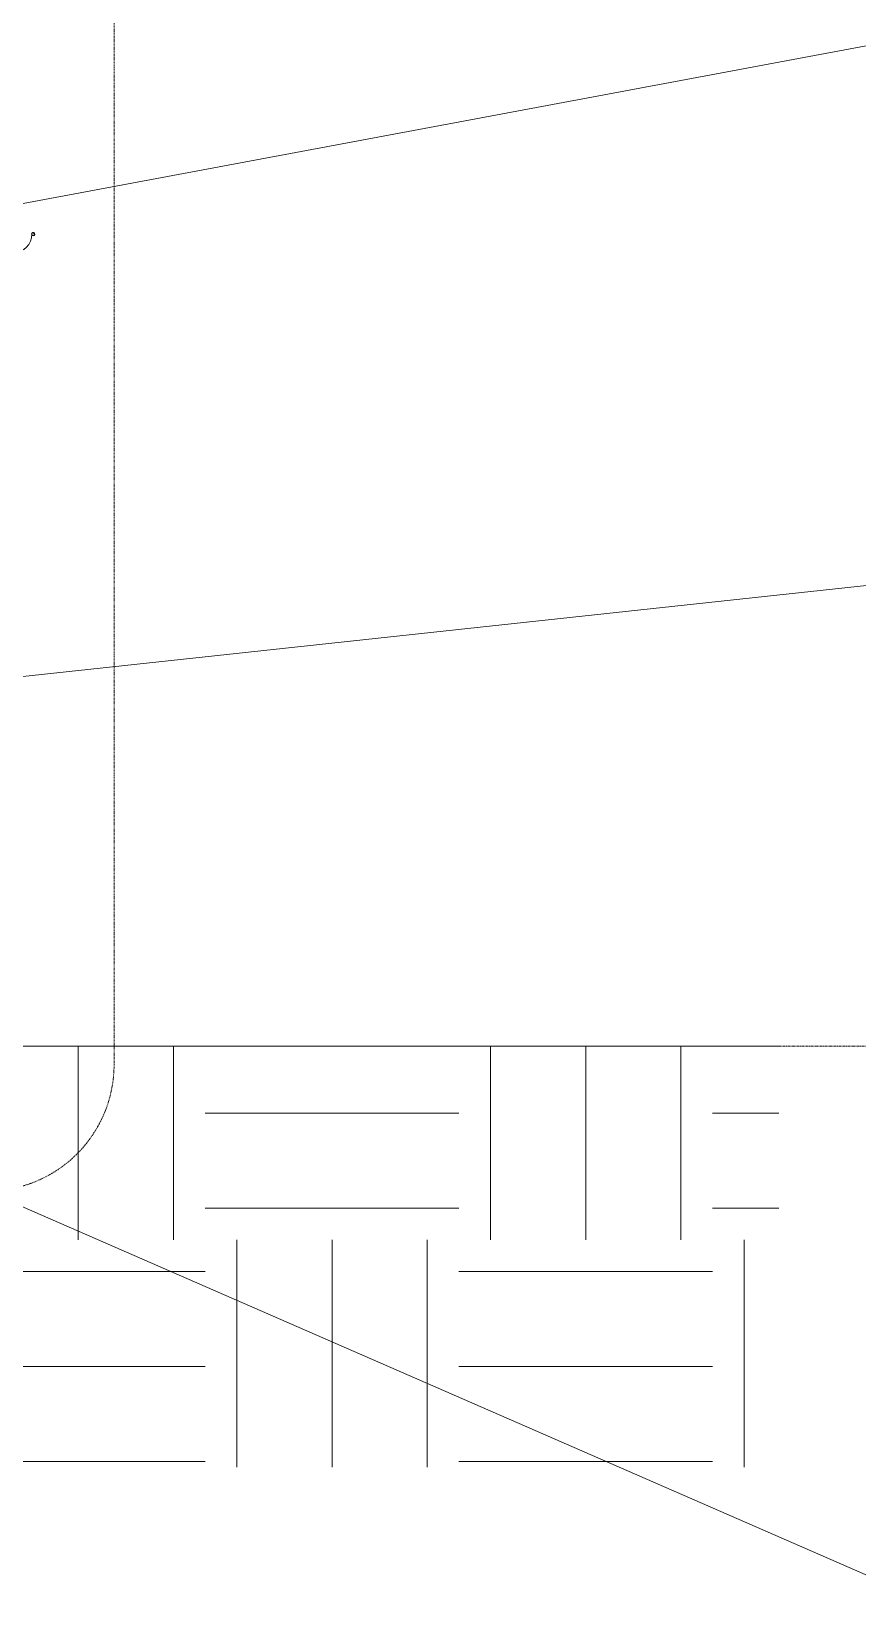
# Model space of a CAD drawing. Header units: inches. Extents: x -23565 to -43, y -324 to 853.
# Drawn here: x -10705 to -10548.7, y -105.9 to 192.1 of the extents above; entities that cross this region are included whole.
import ezdxf

# ---------------------------------------------------------------- set-up
doc = ezdxf.new("R2010")
doc.units = ezdxf.units.IN
doc.header["$MEASUREMENT"] = 0
doc.linetypes.add('Dash Dot 3_16_', pattern=[0.3125, 0.1875, -0.0625, 0, -0.0625])
doc.linetypes.add('Grid Line 1_2_', pattern=[0.875, 0.5, -0.125, 0.125, -0.125])
for name, color, linetype, lineweight in [('A-ANNO-IDEN', 131, 'Continuous', 9), ('A-ANNO-SYMB', 150, 'Continuous', 9), ('A-FLOR-LEVL', 51, 'Continuous', 9), ('A-ROOF-MCUT', 132, 'Continuous', 25), ('C-TOPO', 7, 'Continuous', 13)]:
    doc.layers.add(name, color=color, linetype=linetype, lineweight=lineweight)
pattern_1 = [(0, (22063.86, 65.275), (48, 48), [48, -48]), (0, (22063.86, 83.275), (48, 48), [48, -48]), (0, (22063.86, 101.275), (48, 48), [48, -48]), (90, (22069.86, 107.275), (-48, 48), [48, -48]), (90, (22087.86, 107.275), (-48, 48), [48, -48]), (90, (22105.86, 107.275), (-48, 48), [48, -48])]

msp = doc.modelspace()

# ---------------------------------------------------------------- hatches: boundary and pattern name
at = {"layer": 'C-TOPO', "lineweight": 9}
h = msp.add_hatch(dxfattribs=at)
h.set_pattern_fill('FP_38', color=8, style=0, pattern_type=2)
h.set_pattern_definition(pattern_1)
h.paths.add_polyline_path([(-10648.17625, -79.73125), (-10645.44168, -79.73125), (-10645.44168, 0), (-10796.70635, 0), (-10796.70635, -36), (-10782.70635, -36), (-10782.70635, -54), (-10798.70635, -54), (-10798.70635, -79.73125), (-10653.59064, -79.73125)], flags=0)
h = msp.add_hatch(dxfattribs=at)
h.set_pattern_fill('FP_38', color=8, style=0, pattern_type=2)
h.set_pattern_definition(pattern_1)
h.paths.add_polyline_path([(-10563.56708, -79.73125), (-10563.56708, 0), (-10645.44168, 0), (-10645.44168, -79.73125)], flags=0)

# ---------------------------------------------------------------- linework, layer by layer
at = {"layer": 'A-ANNO-IDEN', "color": 153}
for p, q in [((-10765.88064, 148.4825), (-10533.58034, 191.91138)), ((-10836.23854, 55.95858), (-10533.58034, 88.63417)), ((-10932.40217, 68.17251), (-10533.76784, -105.93838))]:
    msp.add_line(p, q, dxfattribs=at)
at = {"layer": 'A-ANNO-SYMB', "linetype": 'Dash Dot 3_16_'}
msp.add_line((-10689.32801, -3.4647), (-10689.32801, 232.6192), dxfattribs=at)
msp.add_arc((-10713.32801, -3.4647), 24, 270, 360, dxfattribs=at)
at = {"layer": 'A-FLOR-LEVL', "linetype": 'Grid Line 1_2_'}
msp.add_line((-13235.90833, 0), (-9931.9801, 0), dxfattribs=at)
at = {"layer": 'A-ROOF-MCUT', "color": 7, "lineweight": 13}
msp.add_line((-10704.79347, 153.54958), (-10704.83811, 153.50495), dxfattribs=at)
for centre, radius, start, end in [((-10708.39385, 153.74652), 3.5, 180, 360), ((-10704.65044, 153.74652), 0.3059, 232.1590092, 180), ((-10704.65044, 153.74652), 0.2434, 234.0109671, 180)]:
    msp.add_arc(centre, radius, start, end, dxfattribs=at)
at = {"layer": 'C-TOPO'}
for p, q in [((-10713.63375, 0), (-10700.17147, 0)), ((-10700.17147, 0), (-10653.59064, 0)), ((-10653.59064, 0), (-10645.44168, 0)), ((-10645.44168, 0), (-10563.56708, 0))]:
    msp.add_line(p, q, dxfattribs=at)
at = {"layer": 'C-TOPO', "color": 8, "lineweight": 9}
for p, q in [((-10700.17176, 0), (-10713.63367, 0)), ((-10700.17176, 0), (-10653.59119, 0)), ((-10653.59119, 0), (-10645.44226, 0)), ((-10563.56708, 0), (-10645.44226, 0))]:
    msp.add_line(p, q, dxfattribs=at)

doc.saveas('drawing.dxf')
